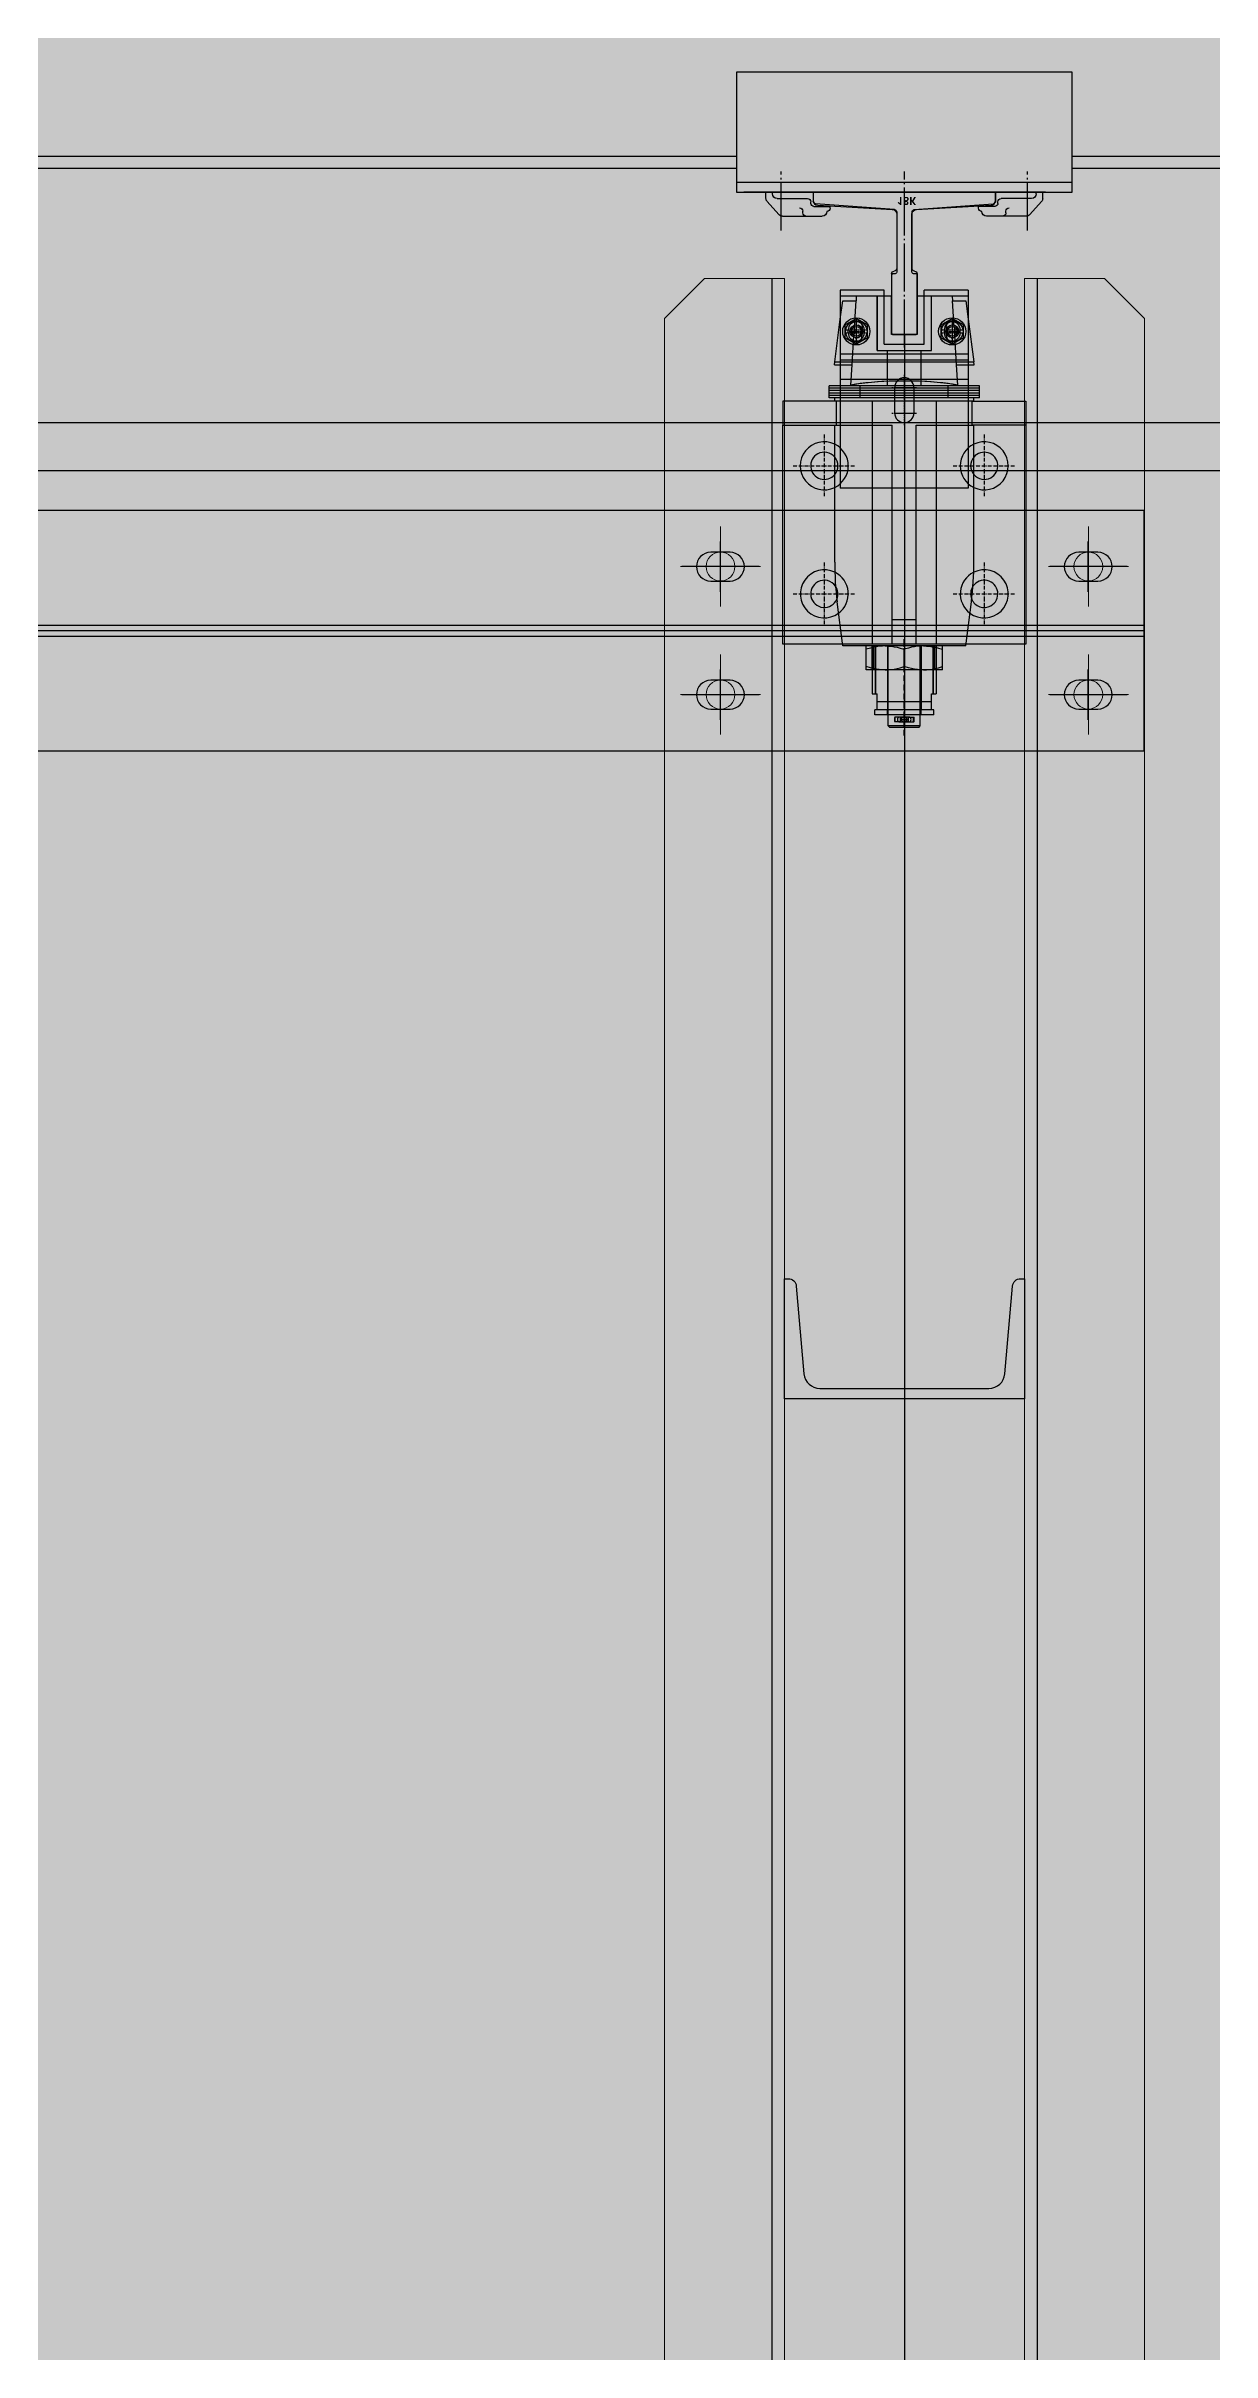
# Model space of a CAD drawing. Header units: millimetres. Extents: x 2370 to 266135, y -585395 to 33485.
# Drawn here: x 105994 to 107452, y 15498 to 18379 of the extents above; entities that cross this region are included whole.
import ezdxf
from ezdxf.lldxf.tags import DXFTag

# ---------------------------------------------------------------- set-up
doc = ezdxf.new("R2010")
doc.units = ezdxf.units.MM
for name, pattern in [('CEN', [35, 30, -2, 1, -2]), ('DASHDOT', [18.5, 12, -3, 0.5, -3]), ('DASHSPACE', [30, 12, -18])]:
    doc.linetypes.add(name, pattern=pattern)
doc.layers.add('0해치', color=253, linetype='Continuous', lineweight=9)
for name, color, linetype in [('1', 1, 'CENTER2'), ('2', 1, 'CENTER'), ('CEN', 1, 'CEN'), ('MAIN', 7, 'Continuous'), ('히든선', 2, 'HIDDEN')]:
    doc.layers.add(name, color=color, linetype=linetype)
doc.styles.get("Standard").update_dxf_attribs({"font": 'NanumGothicBold.ttf'})
tags = doc.linetypes.add('CENTER', pattern=[2, 1.25, -0.25, 0.25, -0.25]).pattern_tags.tags
tags[10:11] = [DXFTag(74, 4), DXFTag(75, 0), DXFTag(340, '0'), DXFTag(46, 1.0), DXFTag(50, 0.0), DXFTag(44, 0.0), DXFTag(45, 0.0)]
tags[8:9] = [DXFTag(74, 4), DXFTag(75, 0), DXFTag(340, '0'), DXFTag(46, 1.0), DXFTag(50, 0.0), DXFTag(44, 0.0), DXFTag(45, 0.0)]
tags[6:7] = [DXFTag(74, 4), DXFTag(75, 0), DXFTag(340, '0'), DXFTag(46, 1.0), DXFTag(50, 0.0), DXFTag(44, 0.0), DXFTag(45, 0.0)]
tags[4:5] = [DXFTag(74, 4), DXFTag(75, 0), DXFTag(340, '0'), DXFTag(46, 1.0), DXFTag(50, 0.0), DXFTag(44, 0.0), DXFTag(45, 0.0)]
tags = doc.linetypes.add('CENTER2', pattern=[1.125, 0.75, -0.125, 0.125, -0.125]).pattern_tags.tags
tags[10:11] = [DXFTag(74, 4), DXFTag(75, 0), DXFTag(340, '0'), DXFTag(46, 1.0), DXFTag(50, 0.0), DXFTag(44, 0.0), DXFTag(45, 0.0)]
tags[8:9] = [DXFTag(74, 4), DXFTag(75, 0), DXFTag(340, '0'), DXFTag(46, 1.0), DXFTag(50, 0.0), DXFTag(44, 0.0), DXFTag(45, 0.0)]
tags[6:7] = [DXFTag(74, 4), DXFTag(75, 0), DXFTag(340, '0'), DXFTag(46, 1.0), DXFTag(50, 0.0), DXFTag(44, 0.0), DXFTag(45, 0.0)]
tags[4:5] = [DXFTag(74, 4), DXFTag(75, 0), DXFTag(340, '0'), DXFTag(46, 1.0), DXFTag(50, 0.0), DXFTag(44, 0.0), DXFTag(45, 0.0)]
tags = doc.linetypes.add('DASHED', pattern=[0.75, 0.5, -0.25]).pattern_tags.tags
tags[6:7] = [DXFTag(74, 4), DXFTag(75, 0), DXFTag(340, '0'), DXFTag(46, 1.0), DXFTag(50, 0.0), DXFTag(44, 0.0), DXFTag(45, 0.0)]
tags[4:5] = [DXFTag(74, 4), DXFTag(75, 0), DXFTag(340, '0'), DXFTag(46, 1.0), DXFTag(50, 0.0), DXFTag(44, 0.0), DXFTag(45, 0.0)]
tags = doc.linetypes.add('HIDDEN', pattern=[0.375, 0.25, -0.125]).pattern_tags.tags
tags[6:7] = [DXFTag(74, 4), DXFTag(75, 0), DXFTag(340, '0'), DXFTag(46, 1.0), DXFTag(50, 0.0), DXFTag(44, 0.0), DXFTag(45, 0.0)]
tags[4:5] = [DXFTag(74, 4), DXFTag(75, 0), DXFTag(340, '0'), DXFTag(46, 1.0), DXFTag(50, 0.0), DXFTag(44, 0.0), DXFTag(45, 0.0)]

# ---------------------------------------------------------------- blocks, each defined once
blk = doc.blocks.new('R1823')
for p, q in [((-8, 51), (-8, 88)), ((7, 89), (-7, 89)), ((8, 51), (8, 88)), ((-4.8, 12.4), (-4.8, 47.7)), ((4.7, 12.4), (4.7, 47.7)), ((-76.2, 15), (-51.4, 15)), ((76.2, 15), (51.4, 15)), ((-86.5, 3.9), (-86.5, 0)), ((-78.4, 14), (-85.8, 5.9)), ((-82.5, 1), (-82.5, 0)), ((-79.5, 4), (-60.5, 4)), ((-63.5, 13), (-63.5, 11.9)), ((-58.5, 7), (-58.5, 6)), ((-58.5, 5.6), (-58.5, 5.7)), ((-57, 0), (-57, 5.7)), ((-56.5, 9), (-46.4, 9)), ((-6.1, 10.9), (-55.6, 7.2)), ((-46.4, 10), (-46.4, 9)), ((6.1, 10.9), (55.6, 7.2)), ((46.4, 10), (46.4, 9)), ((56.5, 9), (46.4, 9)), ((57, 0), (57, 5.7)), ((58.5, 7), (58.5, 6)), ((58.5, 5.6), (58.5, 5.7)), ((79.5, 4), (60.5, 4)), ((63.5, 13), (63.5, 11.9)), ((78.4, 14), (85.8, 5.9)), ((82.5, 1), (82.5, 0)), ((86.5, 3.9), (86.5, 0)), ((-88.2, 0), (-100.3, 0)), ((88.2, 0), (-88.2, 0)), ((88.2, 0), (100.3, 0))]:
    blk.add_line(p, q)
for centre, radius, start, end in [((-7, 88), 1, 90, 180), ((7, 88), 1, 0, 90), ((-6.4, 51), 1.62, 180, 270), ((-6.4, 47.7), 1.62, 0, 90), ((6.4, 47.7), 1.62, 90, 180), ((6.4, 51), 1.62, 270, 0), ((-76.2, 12), 3.01, 90, 138.0128), ((-61.5, 13), 2.01, 90, 180), ((-51.4, 12), 3.01, 0, 90), ((51.4, 12), 3.01, 90, 180), ((61.5, 13), 2.01, 0, 90), ((76.2, 12), 3.01, 41.9872, 90), ((-83.5, 3.9), 3.01, 138.0128, 180), ((-79.5, 1), 3.01, 90, 180), ((-65.5, 11.9), 2.01, 270, 0), ((-60.5, 6), 2.01, 270, 0), ((-56.5, 7), 2.01, 90, 180), ((-55.5, 5.7), 1.5, 95.5055, 180), ((-48.4, 10), 2.01, 0, 90), ((-6.3, 12.4), 1.5, 275.5055, 0), ((6.3, 12.4), 1.5, 180, 264.4945), ((48.4, 10), 2.01, 90, 180), ((55.5, 5.7), 1.5, 0, 84.4945), ((56.5, 7), 2.01, 0, 90), ((60.5, 6), 2.01, 180, 270), ((65.5, 11.9), 2.01, 180, 270), ((79.5, 1), 3.01, 0, 90), ((83.5, 3.9), 3.01, 0, 41.9872)]:
    blk.add_arc(centre, radius, start, end)
at = {"layer": 'CEN'}
for p, q in [((0, 97.1), (0, -13)), ((-77, 24), (-77, -13)), ((77, 24), (77, -13))]:
    blk.add_line(p, q, dxfattribs=at)
at = {"layer": '1', "insert": (-4.5, 8), "char_height": 5, "width": 6.052, "attachment_point": 1}
blk.add_mtext('18K', dxfattribs=at)
blk = doc.blocks.new('43242342')
at = {"color": 1, "linetype": 'CENTER2', "lineweight": 18}
for p, q in [((17347.2, 136036.7), (17347.2, 135986.7)), ((17577.2, 136036.7), (17577.2, 135986.7)), ((17322.2, 136011.7), (17372.2, 136011.7)), ((17602.2, 136011.7), (17552.2, 136011.7)), ((17347.2, 135956.7), (17347.2, 135906.7)), ((17577.2, 135956.7), (17577.2, 135906.7)), ((17322.2, 135931.7), (17372.2, 135931.7)), ((17602.2, 135931.7), (17552.2, 135931.7))]:
    blk.add_line(p, q, dxfattribs=at)
at = {"lineweight": 18}
for points in [[(17387.2, 136191.7), (17387.2, 132951.7), (17337.2, 132951.7), (17312.2, 132976.7), (17312.2, 136166.7), (17337.2, 136191.7)], [(17537.2, 136191.7), (17537.2, 132951.7), (17587.2, 132951.7), (17612.2, 132976.7), (17612.2, 136166.7), (17587.2, 136191.7)]]:
    blk.add_lwpolyline(points, close=True, dxfattribs=at)
blk.add_lwpolyline([(17537.2, 135491.7), (17537.2, 135566.7), (17534.8, 135566.7, 0.388879), (17529.8, 135562.1), (17525, 135507.3, -0.388879), (17515.1, 135498.2), (17409.4, 135498.2, -0.388879), (17399.4, 135507.3), (17394.6, 135562.1, 0.388879), (17389.6, 135566.7), (17387.2, 135566.7), (17387.2, 135491.7), (17537.2, 135491.7)], format="xyb")
for centre in [(17347.2, 136011.7), (17577.2, 136011.7), (17347.2, 135931.7), (17577.2, 135931.7)]:
    blk.add_circle(centre, 9, dxfattribs=at)
at = {"layer": '히든선'}
for p, q in [((17379.2, 136191.7), (17379.2, 132951.7)), ((17545.2, 136191.7), (17545.2, 132951.7))]:
    blk.add_line(p, q, dxfattribs=at)
blk = doc.blocks.new('w3')
blk.add_lwpolyline([(87947.5, -10626.3), (90347.5, -10626.3), (90347.5, -10776.3), (87947.5, -10776.3)], close=True)
for points in [[(90076.5, -10652.3), (90088.5, -10652.3, -1), (90088.5, -10670.3), (90076.5, -10670.3, -1)], [(90306.5, -10652.3), (90318.5, -10652.3, -1), (90318.5, -10670.3), (90306.5, -10670.3, -1)], [(90076.5, -10732.3), (90088.5, -10732.3, -1), (90088.5, -10750.3), (90076.5, -10750.3, -1)], [(90306.5, -10732.3), (90318.5, -10732.3, -1), (90318.5, -10750.3), (90306.5, -10750.3, -1)]]:
    blk.add_lwpolyline(points, format="xyb", close=True)
at = {"layer": '1'}
for p, q in [((90082.5, -10645.6), (90082.5, -10677.1)), ((90312.5, -10645.6), (90312.5, -10677.1)), ((90106.7, -10661.3), (90058.4, -10661.3)), ((90336.7, -10661.3), (90288.4, -10661.3)), ((87947.5, -10701.3), (90347.5, -10701.3)), ((90082.5, -10725.6), (90082.5, -10757.1)), ((90312.5, -10725.6), (90312.5, -10757.1)), ((90106.7, -10741.3), (90058.4, -10741.3)), ((90336.7, -10741.3), (90288.4, -10741.3))]:
    blk.add_line(p, q, dxfattribs=at)
at = {"layer": '2'}
for p, q in [((87947.5, -10697.8), (90347.5, -10697.8)), ((87947.5, -10704.8), (90347.5, -10704.8))]:
    blk.add_line(p, q, dxfattribs=at)
blk = doc.blocks.new('5')
at = {"color": 4}
for p, q in [((20992.4, -152440.8), (21129.4, -152440.8)), ((21129.4, -152592.8), (20992.4, -152592.8))]:
    blk.add_line(p, q, dxfattribs=at)
at = {"color": 4, "ltscale": 0.186874}
blk.add_line((20992.4, -152478.2), (20992.4, -152440.8), dxfattribs=at)
at = {"color": 4, "ltscale": 0.168319}
for p, q in [((21129.4, -152440.8), (21129.4, -152474.5)), ((21144.4, -152474.5), (21144.4, -152440.8)), ((21129.4, -152592.8), (21129.4, -152559.2)), ((21144.4, -152559.2), (21144.4, -152592.8))]:
    blk.add_line(p, q, dxfattribs=at)
at = {"color": 4, "ltscale": 0.075}
for p, q in [((21144.4, -152440.8), (21129.4, -152440.8)), ((21129.4, -152474.5), (21144.4, -152474.5)), ((21129.4, -152474.5), (21144.4, -152474.5)), ((20976.4, -152496.8), (20961.4, -152496.8)), ((20976.4, -152498.8), (20961.4, -152498.8)), ((20976.4, -152534.8), (20961.4, -152534.8)), ((20976.4, -152536.8), (20961.4, -152536.8)), ((21129.4, -152559.2), (21144.4, -152559.2)), ((21129.4, -152559.2), (21144.4, -152559.2)), ((21144.4, -152592.8), (21129.4, -152592.8))]:
    blk.add_line(p, q, dxfattribs=at)
at = {"color": 1, "linetype": 'DASHDOT', "ltscale": 0.195}
for p, q in [((21023.9, -152447.3), (21023.9, -152486.3)), ((21103.9, -152447.3), (21103.9, -152486.3)), ((21043.4, -152466.8), (21004.4, -152466.8)), ((21123.4, -152466.8), (21084.4, -152466.8)), ((21023.9, -152547.3), (21023.9, -152586.3)), ((21103.9, -152547.3), (21103.9, -152586.3)), ((21043.4, -152566.8), (21004.4, -152566.8)), ((21123.4, -152566.8), (21084.4, -152566.8))]:
    blk.add_line(p, q, dxfattribs=at)
at = {"color": 4, "ltscale": 0.139299}
for p, q in [((20991.4, -152478.3), (21019, -152474.9)), ((20991.4, -152555.3), (21019, -152558.8))]:
    blk.add_line(p, q, dxfattribs=at)
at = {"color": 4, "ltscale": 0.427742}
for p, q in [((21043.8, -152473.3), (21129.4, -152473.3)), ((21043.8, -152560.3), (21129.4, -152560.3))]:
    blk.add_line(p, q, dxfattribs=at)
at = {"color": 4, "linetype": 'DASHED', "ltscale": 0.113225}
for p, q in [((21129.4, -152473.3), (21129.4, -152496)), ((21144.4, -152496), (21144.4, -152473.3))]:
    blk.add_line(p, q, dxfattribs=at)
at = {"color": 4, "ltscale": 6.10352e-06}
for p, q in [((21129.4, -152474.5), (21129.4, -152474.5)), ((21144.4, -152474.5), (21144.4, -152474.5)), ((21129.4, -152559.2), (21129.4, -152559.2)), ((21144.4, -152559.2), (21144.4, -152559.2))]:
    blk.add_line(p, q, dxfattribs=at)
at = {"color": 4, "ltscale": 0.01}
for p, q in [((21144.4, -152473.3), (21146.4, -152473.3)), ((21144.4, -152560.3), (21146.4, -152560.3))]:
    blk.add_line(p, q, dxfattribs=at)
at = {"color": 4, "ltscale": 0.0075}
for p, q in [((21146.4, -152469.8), (21147.9, -152469.8)), ((21147.9, -152469.8), (21149.4, -152469.8)), ((21149.4, -152469.8), (21150.9, -152469.8)), ((21150.9, -152469.8), (21152.4, -152469.8)), ((21152.4, -152469.8), (21153.9, -152469.8)), ((21146.4, -152563.8), (21147.9, -152563.8)), ((21147.9, -152563.8), (21149.4, -152563.8)), ((21149.4, -152563.8), (21150.9, -152563.8)), ((21150.9, -152563.8), (21152.4, -152563.8)), ((21152.4, -152563.8), (21153.9, -152563.8))]:
    blk.add_line(p, q, dxfattribs=at)
at = {"color": 4, "ltscale": 0.035}
for p, q in [((21146.4, -152476.8), (21146.4, -152469.8)), ((21147.9, -152476.8), (21147.9, -152469.8)), ((21147.9, -152476.8), (21147.9, -152469.8)), ((21149.4, -152476.8), (21149.4, -152469.8)), ((21149.4, -152476.8), (21149.4, -152469.8)), ((21150.9, -152476.8), (21150.9, -152469.8)), ((21150.9, -152476.8), (21150.9, -152469.8)), ((21152.4, -152476.8), (21152.4, -152469.8)), ((21152.4, -152476.8), (21152.4, -152469.8)), ((21153.9, -152476.8), (21153.9, -152469.8)), ((20941.4, -152506.8), (20948.4, -152506.8)), ((20941.4, -152526.8), (20948.4, -152526.8)), ((21146.4, -152563.8), (21146.4, -152556.8)), ((21147.9, -152563.8), (21147.9, -152556.8)), ((21147.9, -152563.8), (21147.9, -152556.8)), ((21149.4, -152563.8), (21149.4, -152556.8)), ((21149.4, -152563.8), (21149.4, -152556.8)), ((21150.9, -152563.8), (21150.9, -152556.8)), ((21150.9, -152563.8), (21150.9, -152556.8)), ((21152.4, -152563.8), (21152.4, -152556.8)), ((21152.4, -152563.8), (21152.4, -152556.8)), ((21153.9, -152563.8), (21153.9, -152556.8))]:
    blk.add_line(p, q, dxfattribs=at)
at = {"color": 4, "ltscale": 0.0175}
for p, q in [((21146.4, -152476.8), (21146.4, -152473.3)), ((21168.9, -152473.3), (21168.9, -152476.8)), ((21146.4, -152560.3), (21146.4, -152556.8)), ((21168.9, -152556.8), (21168.9, -152560.3))]:
    blk.add_line(p, q, dxfattribs=at)
at = {"color": 4, "ltscale": 0.018843}
blk.add_line((21166.9, -152473.1), (21166.9, -152476.8), dxfattribs=at)
at = {"color": 4, "ltscale": 0.010301}
for p, q in [((21166.9, -152473.1), (21168.9, -152473.3)), ((21166.9, -152560.6), (21168.9, -152560.3))]:
    blk.add_line(p, q, dxfattribs=at)
at = {"color": 4, "ltscale": 0.018844}
for p, q in [((21166.9, -152473.1), (21166.9, -152476.8)), ((21166.9, -152556.8), (21166.9, -152560.6))]:
    blk.add_line(p, q, dxfattribs=at)
at = {"color": 4, "linetype": 'DASHED', "ltscale": 0.435}
blk.add_line((21168.9, -152473.3), (21168.9, -152560.3), dxfattribs=at)
at = {"color": 4, "ltscale": 0.134146}
blk.add_line((21168.9, -152473.3), (21195.5, -152476.8), dxfattribs=at)
at = {"color": 4, "ltscale": 0.284789}
blk.add_line((20991.4, -152535.3), (20991.4, -152478.3), dxfattribs=at)
at = {"color": 4, "linetype": 'DASHED', "ltscale": 0.155626}
blk.add_line((20992.4, -152509.3), (20992.4, -152478.2), dxfattribs=at)
at = {"color": 4, "ltscale": 0.4}
for p, q in [((21089.9, -152556.8), (21089.9, -152476.8)), ((21173.7, -152556.8), (21173.7, -152476.8))]:
    blk.add_line(p, q, dxfattribs=at)
at = {"color": 4, "ltscale": 0.419}
for p, q in [((21173.7, -152476.8), (21089.9, -152476.8)), ((21173.7, -152556.8), (21089.9, -152556.8))]:
    blk.add_line(p, q, dxfattribs=at)
at = {"color": 4, "linetype": 'DASHED', "ltscale": 0.17}
for p, q in [((21146.4, -152510.8), (21146.4, -152476.8)), ((21146.4, -152510.8), (21146.4, -152476.8)), ((21147.9, -152510.8), (21147.9, -152476.8)), ((21147.9, -152510.8), (21147.9, -152476.8)), ((21149.4, -152510.8), (21149.4, -152476.8)), ((21149.4, -152510.8), (21149.4, -152476.8)), ((21150.9, -152510.8), (21150.9, -152476.8)), ((21150.9, -152510.8), (21150.9, -152476.8)), ((21152.4, -152510.8), (21152.4, -152476.8)), ((21152.4, -152510.8), (21152.4, -152476.8)), ((21175.9, -152499.8), (21209.9, -152499.8)), ((21175.9, -152499.8), (21175.9, -152533.8)), ((21209.9, -152499.8), (21175.9, -152499.8)), ((21175.9, -152499.8), (21175.9, -152533.8)), ((21146.4, -152556.8), (21146.4, -152522.8)), ((21147.9, -152556.8), (21147.9, -152522.8)), ((21147.9, -152556.8), (21147.9, -152522.8)), ((21149.4, -152556.8), (21149.4, -152522.8)), ((21149.4, -152556.8), (21149.4, -152522.8)), ((21150.9, -152556.8), (21150.9, -152522.8)), ((21150.9, -152556.8), (21150.9, -152522.8)), ((21152.4, -152556.8), (21152.4, -152522.8)), ((21152.4, -152556.8), (21152.4, -152522.8)), ((21175.9, -152533.8), (21209.9, -152533.8)), ((21175.9, -152533.8), (21209.9, -152533.8))]:
    blk.add_line(p, q, dxfattribs=at)
at = {"color": 4, "linetype": 'DASHED', "ltscale": 0.0075}
for p, q in [((21146.4, -152489.3), (21147.9, -152489.3)), ((21147.9, -152489.3), (21149.4, -152489.3)), ((21149.4, -152489.3), (21150.9, -152489.3)), ((21150.9, -152489.3), (21152.4, -152489.3)), ((21152.4, -152489.3), (21153.9, -152489.3)), ((21146.4, -152544.3), (21147.9, -152544.3)), ((21147.9, -152544.3), (21149.4, -152544.3)), ((21149.4, -152544.3), (21150.9, -152544.3)), ((21150.9, -152544.3), (21152.4, -152544.3)), ((21152.4, -152544.3), (21153.9, -152544.3))]:
    blk.add_line(p, q, dxfattribs=at)
at = {"color": 4, "linetype": 'DASHED', "ltscale": 0.170419}
for p, q in [((21153.9, -152510.9), (21153.9, -152476.8)), ((21153.9, -152556.8), (21153.9, -152522.8))]:
    blk.add_line(p, q, dxfattribs=at)
at = {"color": 4, "linetype": 'DASHED', "ltscale": 0.001619}
for p, q in [((21153.9, -152483.3), (21154.2, -152483.4)), ((21153.9, -152550.3), (21154.2, -152550.3))]:
    blk.add_line(p, q, dxfattribs=at)
at = {"color": 4, "linetype": 'DASHED', "ltscale": 0.13792}
for p, q in [((21153.9, -152510.9), (21153.9, -152483.3)), ((21153.9, -152550.3), (21153.9, -152522.8))]:
    blk.add_line(p, q, dxfattribs=at)
at = {"color": 4, "linetype": 'DASHED', "ltscale": 0.063295}
for p, q in [((21154.2, -152483.4), (21166.9, -152484.2)), ((21154.2, -152550.3), (21166.9, -152549.5))]:
    blk.add_line(p, q, dxfattribs=at)
at = {"color": 4, "linetype": 'DASHED', "ltscale": 0.4}
for p, q in [((21157.9, -152556.8), (21157.9, -152476.8)), ((21168.9, -152476.8), (21168.9, -152556.8)), ((21169.9, -152556.8), (21169.9, -152476.8))]:
    blk.add_line(p, q, dxfattribs=at)
at = {"color": 4, "linetype": 'DASHED', "ltscale": 0.03655}
blk.add_line((21166.9, -152476.8), (21166.9, -152484.2), dxfattribs=at)
at = {"color": 4, "linetype": 'DASHED', "ltscale": 0.036549}
for p, q in [((21166.9, -152476.8), (21166.9, -152484.2)), ((21166.9, -152549.5), (21166.9, -152556.8)), ((21166.9, -152549.5), (21166.9, -152556.8))]:
    blk.add_line(p, q, dxfattribs=at)
at = {"color": 4, "linetype": 'DASHED', "ltscale": 0.092508}
for p, q in [((21166.9, -152484.2), (21185.3, -152485.3)), ((21166.9, -152549.5), (21185.3, -152548.4))]:
    blk.add_line(p, q, dxfattribs=at)
at = {"color": 4, "ltscale": 0.2}
for p, q in [((21213.7, -152476.8), (21173.7, -152476.8)), ((21213.7, -152556.8), (21173.7, -152556.8))]:
    blk.add_line(p, q, dxfattribs=at)
at = {"color": 4, "ltscale": 0.04}
for p, q in [((21183.9, -152479.9), (21179.9, -152486.8)), ((21183.9, -152493.8), (21179.9, -152486.8)), ((21183.9, -152479.9), (21191.9, -152479.9)), ((21191.9, -152479.9), (21195.9, -152486.8)), ((21191.9, -152493.8), (21195.9, -152486.8)), ((21183.9, -152493.8), (21191.9, -152493.8)), ((21183.9, -152539.9), (21179.9, -152546.8)), ((21183.9, -152553.8), (21179.9, -152546.8)), ((21183.9, -152539.9), (21191.9, -152539.9)), ((21191.9, -152539.9), (21195.9, -152546.8)), ((21191.9, -152553.8), (21195.9, -152546.8)), ((21183.9, -152553.8), (21191.9, -152553.8))]:
    blk.add_line(p, q, dxfattribs=at)
at = {"color": 4, "linetype": 'DASHDOT', "ltscale": 0.065}
for p, q in [((21193.4, -152486.8), (21180.4, -152486.8)), ((21195.4, -152486.8), (21182.4, -152486.8)), ((21186.9, -152480.3), (21186.9, -152493.3)), ((21188.9, -152480.3), (21188.9, -152493.3)), ((21193.4, -152546.8), (21180.4, -152546.8)), ((21195.4, -152546.8), (21182.4, -152546.8)), ((21186.9, -152540.3), (21186.9, -152553.3)), ((21188.9, -152540.3), (21188.9, -152553.3))]:
    blk.add_line(p, q, dxfattribs=at)
at = {"color": 4, "linetype": 'DASHED', "ltscale": 0.01}
for p, q in [((21181.4, -152485.1), (21181.3, -152487.1)), ((21184.1, -152490.2), (21186.1, -152490.4)), ((21186.9, -152481.8), (21188.9, -152481.8)), ((21194.4, -152485.9), (21194.3, -152487.9)), ((21188.9, -152491.8), (21186.9, -152491.8)), ((21189.1, -152490.6), (21191.1, -152490.7)), ((21181.4, -152548.6), (21181.3, -152546.6)), ((21184.1, -152543.4), (21186.1, -152543.3)), ((21188.9, -152541.8), (21186.9, -152541.8)), ((21189.1, -152543.1), (21191.1, -152543)), ((21194.4, -152547.8), (21194.3, -152545.8)), ((21186.9, -152551.8), (21188.9, -152551.8))]:
    blk.add_line(p, q, dxfattribs=at)
at = {"color": 4, "linetype": 'DASHDOT', "ltscale": 0.039}
for p, q in [((21191.8, -152486.8), (21184, -152486.8)), ((21187.9, -152482.9), (21187.9, -152490.7)), ((21191.8, -152546.8), (21184, -152546.8)), ((21187.9, -152542.9), (21187.9, -152550.7))]:
    blk.add_line(p, q, dxfattribs=at)
at = {"color": 4, "linetype": 'DASHED', "ltscale": 0.009567}
for p, q in [((21184.5, -152485.3), (21186.4, -152485.4)), ((21186.4, -152548.3), (21184.5, -152548.4))]:
    blk.add_line(p, q, dxfattribs=at)
at = {"color": 4, "linetype": 'DASHED', "ltscale": 0.015}
for p, q in [((21189.4, -152485.6), (21186.4, -152485.4)), ((21189.1, -152490.6), (21186.1, -152490.4)), ((20943.9, -152511.1), (20946.9, -152511.1)), ((20946.9, -152514.3), (20943.9, -152514.3)), ((20943.9, -152516.8), (20946.9, -152516.8)), ((20943.9, -152516.8), (20946.9, -152516.8)), ((20948.4, -152506.3), (20951.4, -152506.3)), ((20946.9, -152519.3), (20943.9, -152519.3)), ((20943.9, -152522.6), (20946.9, -152522.6)), ((20948.4, -152527.3), (20951.4, -152527.3)), ((21189.1, -152543.1), (21186.1, -152543.3)), ((21189.4, -152548.1), (21186.4, -152548.3))]:
    blk.add_line(p, q, dxfattribs=at)
at = {"color": 4, "linetype": 'DASHED', "ltscale": 0.006053}
for p, q in [((21189.4, -152485.6), (21190.6, -152485.6)), ((21190.6, -152548), (21189.4, -152548.1))]:
    blk.add_line(p, q, dxfattribs=at)
at = {"color": 4, "linetype": 'DASHED', "ltscale": 0.081418}
for p, q in [((21190.6, -152485.6), (21206.9, -152486.7)), ((21190.6, -152548), (21206.9, -152547))]:
    blk.add_line(p, q, dxfattribs=at)
at = {"color": 4, "linetype": 'DASHED', "ltscale": 0.057491}
for p, q in [((21195.5, -152476.8), (21206.9, -152478.3)), ((21206.9, -152555.3), (21195.5, -152556.8))]:
    blk.add_line(p, q, dxfattribs=at)
at = {"color": 4, "linetype": 'DASHED', "ltscale": 0.041562}
for p, q in [((21206.9, -152478.3), (21206.9, -152486.7)), ((21206.9, -152547), (21206.9, -152555.3))]:
    blk.add_line(p, q, dxfattribs=at)
at = {"color": 4, "linetype": 'DASHED', "ltscale": 0.015029}
for p, q in [((21209.9, -152486.8), (21206.9, -152486.7)), ((21209.9, -152546.8), (21206.9, -152547))]:
    blk.add_line(p, q, dxfattribs=at)
at = {"color": 4, "linetype": 'DASHED', "ltscale": 0.1375}
for p, q in [((21209.9, -152504.3), (21209.9, -152476.8)), ((21209.9, -152556.8), (21209.9, -152529.3))]:
    blk.add_line(p, q, dxfattribs=at)
at = {"color": 4, "linetype": 'DASHED', "ltscale": 0.065}
for p, q in [((21209.9, -152499.8), (21209.9, -152486.8)), ((21209.9, -152546.8), (21209.9, -152533.8))]:
    blk.add_line(p, q, dxfattribs=at)
at = {"color": 4, "ltscale": 0.1375}
for p, q in [((21213.7, -152504.3), (21213.7, -152476.8)), ((21213.7, -152556.8), (21213.7, -152529.3))]:
    blk.add_line(p, q, dxfattribs=at)
at = {"color": 4, "ltscale": 0.015}
for p, q in [((20948.4, -152498.3), (20951.4, -152498.3)), ((20961.4, -152496.8), (20961.4, -152499.8)), ((20948.4, -152535.3), (20951.4, -152535.3)), ((20961.4, -152533.8), (20961.4, -152536.8))]:
    blk.add_line(p, q, dxfattribs=at)
at = {"color": 4, "ltscale": 0.185}
for p, q in [((20948.4, -152535.3), (20948.4, -152498.3)), ((20951.4, -152535.3), (20951.4, -152498.3))]:
    blk.add_line(p, q, dxfattribs=at)
at = {"color": 4, "ltscale": 0.17}
for p, q in [((20951.4, -152533.8), (20951.4, -152499.8)), ((20956.4, -152533.8), (20956.4, -152499.8))]:
    blk.add_line(p, q, dxfattribs=at)
at = {"color": 4, "ltscale": 0.05}
for p, q in [((20951.4, -152499.8), (20961.4, -152499.8)), ((20951.4, -152533.8), (20961.4, -152533.8))]:
    blk.add_line(p, q, dxfattribs=at)
at = {"color": 4, "linetype": 'DASHED', "ltscale": 0.006017}
for p, q in [((20956.4, -152501), (20956.4, -152499.8)), ((20956.4, -152533.8), (20956.4, -152532.6))]:
    blk.add_line(p, q, dxfattribs=at)
at = {"color": 4, "linetype": 'DASHED', "ltscale": 0.163982}
for p, q in [((20956.4, -152532.6), (20956.4, -152499.8)), ((20956.4, -152533.8), (20956.4, -152501))]:
    blk.add_line(p, q, dxfattribs=at)
at = {"color": 4, "linetype": 'DASHED', "ltscale": 0.15}
for p, q in [((20961.4, -152498.8), (20991.4, -152498.8)), ((20961.4, -152534.8), (20991.4, -152534.8))]:
    blk.add_line(p, q, dxfattribs=at)
at = {"color": 4, "ltscale": 0.010636}
for p, q in [((20976.4, -152493), (20978.5, -152493)), ((20989.3, -152493), (20991.4, -152493)), ((20976.4, -152540.7), (20978.5, -152540.7)), ((20989.3, -152540.7), (20991.4, -152540.7))]:
    blk.add_line(p, q, dxfattribs=at)
at = {"color": 4, "ltscale": 0.059539}
for p, q in [((20976.4, -152504.9), (20976.4, -152493)), ((20991.4, -152504.9), (20991.4, -152493)), ((20976.4, -152540.7), (20976.4, -152528.8)), ((20991.4, -152540.7), (20991.4, -152528.8))]:
    blk.add_line(p, q, dxfattribs=at)
at = {"color": 4, "linetype": 'DASHED', "ltscale": 0.075}
for p, q in [((20976.4, -152496.8), (20991.4, -152496.8)), ((20991.4, -152496.8), (20976.4, -152496.8)), ((20976.4, -152497.8), (20991.4, -152497.8)), ((20991.4, -152498.8), (20976.4, -152498.8)), ((20992.4, -152524.3), (20992.4, -152509.3)), ((20991.4, -152534.8), (20976.4, -152534.8)), ((20976.4, -152535.8), (20991.4, -152535.8)), ((20976.4, -152536.8), (20991.4, -152536.8)), ((20991.4, -152536.8), (20976.4, -152536.8))]:
    blk.add_line(p, q, dxfattribs=at)
at = {"color": 4, "ltscale": 0.053729}
for p, q in [((20978.5, -152493), (20989.3, -152493)), ((20978.5, -152516.8), (20989.3, -152516.8)), ((20978.5, -152540.7), (20989.3, -152540.7))]:
    blk.add_line(p, q, dxfattribs=at)
at = {"color": 4, "linetype": 'DASHED', "ltscale": 0.2}
for p, q in [((20991.4, -152536.8), (20991.4, -152496.8)), ((20991.4, -152506.3), (20951.4, -152506.3)), ((20991.4, -152527.3), (20951.4, -152527.3))]:
    blk.add_line(p, q, dxfattribs=at)
at = {"color": 4, "linetype": 'DASHED'}
for p, q in [((21144.4, -152496.8), (20992.4, -152496.8)), ((21144.4, -152536.8), (20992.4, -152536.8))]:
    blk.add_line(p, q, dxfattribs=at)
at = {"color": 4, "linetype": 'DASHED', "ltscale": 0.066775}
blk.add_line((21129.4, -152496), (21129.4, -152509.3), dxfattribs=at)
at = {"color": 4, "linetype": 'DASHED', "ltscale": 0.321775}
blk.add_line((21144.4, -152560.3), (21144.4, -152496), dxfattribs=at)
at = {"color": 4, "ltscale": 0.169}
for p, q in [((21179.9, -152504.3), (21213.7, -152504.3)), ((21179.9, -152529.3), (21213.7, -152529.3))]:
    blk.add_line(p, q, dxfattribs=at)
at = {"color": 4, "ltscale": 0.125}
blk.add_line((21179.9, -152504.3), (21179.9, -152529.3), dxfattribs=at)
at = {"color": 4, "linetype": 'DASHED', "ltscale": 0.0225}
for p, q in [((21209.9, -152504.3), (21209.9, -152499.8)), ((21209.9, -152533.8), (21209.9, -152529.3))]:
    blk.add_line(p, q, dxfattribs=at)
at = {"color": 4, "ltscale": 0.0225}
for p, q in [((21209.9, -152508.8), (21209.9, -152504.3)), ((21209.9, -152529.3), (21209.9, -152524.8))]:
    blk.add_line(p, q, dxfattribs=at)
at = {"color": 4, "linetype": 'DASHDOT', "ltscale": 0.306}
blk.add_line((20935.3, -152516.8), (20996.5, -152516.8), dxfattribs=at)
at = {"color": 4, "ltscale": 0.007071}
for p, q in [((20940.4, -152507.8), (20941.4, -152506.8)), ((20940.4, -152525.8), (20941.4, -152526.8))]:
    blk.add_line(p, q, dxfattribs=at)
at = {"color": 4, "ltscale": 0.066574}
blk.add_line((20940.4, -152521.2), (20940.4, -152507.8), dxfattribs=at)
at = {"color": 4, "linetype": 'DASHED', "ltscale": 0.026029}
for p, q in [((20941.4, -152512.1), (20941.4, -152506.8)), ((20991.4, -152526.8), (20991.4, -152521.6))]:
    blk.add_line(p, q, dxfattribs=at)
at = {"color": 4, "ltscale": 0.073971}
blk.add_line((20941.4, -152521.6), (20941.4, -152506.8), dxfattribs=at)
at = {"color": 4, "linetype": 'DASHED', "ltscale": 0.073971}
for p, q in [((20941.4, -152526.8), (20941.4, -152512.1)), ((20991.4, -152521.6), (20991.4, -152506.8))]:
    blk.add_line(p, q, dxfattribs=at)
at = {"color": 4, "linetype": 'DASHDOT', "ltscale": 0.02275}
for p, q in [((20947.7, -152516.8), (20943.1, -152516.8)), ((20945.4, -152514.6), (20945.4, -152519.1))]:
    blk.add_line(p, q, dxfattribs=at)
at = {"color": 4, "linetype": 'DASHDOT', "ltscale": 0.0195}
for p, q in [((20947.3, -152516.5), (20943.4, -152516.5)), ((20947.3, -152517.1), (20943.4, -152517.1)), ((20945.4, -152514.6), (20945.4, -152518.5)), ((20945.4, -152515.2), (20945.4, -152519.1))]:
    blk.add_line(p, q, dxfattribs=at)
at = {"color": 4, "linetype": 'DASHED', "ltscale": 0.015366}
for p, q in [((20943.9, -152514), (20943.9, -152511)), ((20946.9, -152514), (20946.9, -152511)), ((20943.9, -152519.6), (20943.9, -152522.7)), ((20946.9, -152519.6), (20946.9, -152522.7))]:
    blk.add_line(p, q, dxfattribs=at)
at = {"color": 4, "ltscale": 0.014}
for p, q in [((20943.9, -152514), (20943.9, -152516.8)), ((20943.9, -152516.8), (20943.9, -152519.6)), ((20946.9, -152516.8), (20946.9, -152514)), ((20946.9, -152519.6), (20946.9, -152516.8))]:
    blk.add_line(p, q, dxfattribs=at)
at = {"color": 4, "ltscale": 0.008635}
for p, q in [((20943.9, -152514.6), (20943.9, -152516.3)), ((20943.9, -152519.1), (20943.9, -152517.4))]:
    blk.add_line(p, q, dxfattribs=at)
at = {"color": 4, "ltscale": 0.001137}
blk.add_line((20943.9, -152519.1), (20943.9, -152519.3), dxfattribs=at)
at = {"color": 4, "linetype": 'DASHED', "ltscale": 0.001137}
blk.add_line((20946.9, -152514.6), (20946.9, -152514.3), dxfattribs=at)
at = {"color": 4, "linetype": 'DASHED', "ltscale": 0.008635}
for p, q in [((20946.9, -152514.6), (20946.9, -152516.3)), ((20946.9, -152519.1), (20946.9, -152517.4))]:
    blk.add_line(p, q, dxfattribs=at)
at = {"color": 4, "linetype": 'DASHED', "ltscale": 0.215}
for p, q in [((20948.4, -152506.8), (20991.4, -152506.8)), ((20948.4, -152526.8), (20991.4, -152526.8))]:
    blk.add_line(p, q, dxfattribs=at)
at = {"color": 4, "ltscale": 0.119079}
for p, q in [((20976.4, -152528.8), (20976.4, -152504.9)), ((20991.4, -152528.8), (20991.4, -152504.9))]:
    blk.add_line(p, q, dxfattribs=at)
at = {"color": 4, "linetype": 'DASHED', "ltscale": 0.053729}
blk.add_line((20978.5, -152516.8), (20989.3, -152516.8), dxfattribs=at)
at = {"color": 4, "linetype": 'DASHED', "ltscale": 0.0777}
for p, q in [((20992.4, -152509.3), (21007.9, -152509.3)), ((20992.4, -152524.3), (21007.9, -152524.3))]:
    blk.add_line(p, q, dxfattribs=at)
at = {"color": 4, "linetype": 'DASHED', "ltscale": 0.055523}
for p, q in [((21007.9, -152509.3), (21019, -152509.3)), ((21007.9, -152524.3), (21019, -152524.3))]:
    blk.add_line(p, q, dxfattribs=at)
at = {"color": 4, "linetype": 'DASHED', "ltscale": 0.124035}
for p, q in [((21019, -152509.3), (21043.8, -152509.3)), ((21019, -152524.3), (21043.8, -152524.3))]:
    blk.add_line(p, q, dxfattribs=at)
at = {"color": 4, "linetype": 'DASHED', "ltscale": 0.427742}
for p, q in [((21043.8, -152509.3), (21129.4, -152509.3)), ((21043.8, -152524.3), (21129.4, -152524.3))]:
    blk.add_line(p, q, dxfattribs=at)
at = {"color": 4, "linetype": 'DASHDOT', "ltscale": 0.078}
for p, q in [((21144.7, -152516.8), (21129.1, -152516.8)), ((21136.9, -152509), (21136.9, -152524.6)), ((21160.7, -152516.8), (21145.1, -152516.8)), ((21152.9, -152509), (21152.9, -152524.6))]:
    blk.add_line(p, q, dxfattribs=at)
at = {"color": 4, "ltscale": 0.08}
for p, q in [((21136.9, -152510.8), (21152.9, -152510.8)), ((21185.9, -152524.8), (21185.9, -152508.8)), ((21152.9, -152522.8), (21136.9, -152522.8))]:
    blk.add_line(p, q, dxfattribs=at)
at = {"color": 4, "ltscale": 0.06}
for p, q in [((21146.4, -152522.8), (21146.4, -152510.8)), ((21146.4, -152522.8), (21146.4, -152510.8)), ((21147.9, -152522.8), (21147.9, -152510.8)), ((21147.9, -152522.8), (21147.9, -152510.8)), ((21149.4, -152522.8), (21149.4, -152510.8)), ((21149.4, -152522.8), (21149.4, -152510.8)), ((21150.9, -152522.8), (21150.9, -152510.8)), ((21150.9, -152522.8), (21150.9, -152510.8)), ((21152.4, -152522.8), (21152.4, -152510.8)), ((21152.4, -152522.8), (21152.4, -152510.8))]:
    blk.add_line(p, q, dxfattribs=at)
at = {"color": 4, "linetype": 'DASHED', "ltscale": 0.11}
for p, q in [((21153.9, -152506.3), (21175.9, -152506.3)), ((21153.9, -152527.3), (21175.9, -152527.3))]:
    blk.add_line(p, q, dxfattribs=at)
at = {"color": 4, "ltscale": 0.059161}
blk.add_line((21153.9, -152522.8), (21153.9, -152510.9), dxfattribs=at)
blk.add_line((21153.9, -152522.8), (21153.9, -152510.9), dxfattribs=at)
at = {"color": 4, "ltscale": 0.12}
for p, q in [((21185.9, -152508.8), (21209.9, -152508.8)), ((21209.9, -152524.8), (21185.9, -152524.8))]:
    blk.add_line(p, q, dxfattribs=at)
at = {"color": 4, "ltscale": 0.023426}
blk.add_line((20940.4, -152525.8), (20940.4, -152521.2), dxfattribs=at)
at = {"color": 4, "ltscale": 0.026029}
blk.add_line((20941.4, -152526.8), (20941.4, -152521.6), dxfattribs=at)
at = {"color": 4, "linetype": 'DASHED', "ltscale": 0.155624}
blk.add_line((20992.4, -152555.5), (20992.4, -152524.3), dxfattribs=at)
at = {"color": 4, "linetype": 'DASHED', "ltscale": 0.18}
blk.add_line((21129.4, -152524.3), (21129.4, -152560.3), dxfattribs=at)
at = {"color": 4, "linetype": 'DASHED', "ltscale": 0.074275}
blk.add_line((21146.4, -152537.7), (21146.4, -152522.8), dxfattribs=at)
at = {"color": 4, "ltscale": 0.100211}
blk.add_line((20991.4, -152555.3), (20991.4, -152535.3), dxfattribs=at)
at = {"color": 4, "linetype": 'DASHED', "ltscale": 0.095724}
blk.add_line((21146.4, -152556.8), (21146.4, -152537.7), dxfattribs=at)
at = {"color": 4, "ltscale": 0.186876}
blk.add_line((20992.4, -152592.8), (20992.4, -152555.5), dxfattribs=at)
at = {"color": 4, "ltscale": 0.018845}
blk.add_line((21166.9, -152556.8), (21166.9, -152560.6), dxfattribs=at)
at = {"color": 4, "ltscale": 0.134147}
blk.add_line((21195.5, -152556.8), (21168.9, -152560.3), dxfattribs=at)
at = {"color": 4}
for points in [[(20976.4, -152504.9), (20976.4, -152503.1), (20976.6, -152501.2), (20976.9, -152499.4), (20977.3, -152497.5), (20977.7, -152495.6), (20978.5, -152493)], [(20991.4, -152504.9), (20991.3, -152503.1), (20991.2, -152501.2), (20990.9, -152499.4), (20990.5, -152497.5), (20990, -152495.6), (20989.3, -152493)], [(20976.4, -152504.9), (20976.4, -152506.8), (20976.6, -152508.6), (20976.9, -152510.5), (20977.3, -152512.4), (20977.7, -152514.3), (20978.5, -152516.8)], [(20976.4, -152528.8), (20976.4, -152526.9), (20976.6, -152525.1), (20976.9, -152523.2), (20977.3, -152521.3), (20977.7, -152519.4), (20978.5, -152516.8)], [(20991.4, -152504.9), (20991.3, -152506.8), (20991.2, -152508.6), (20990.9, -152510.5), (20990.5, -152512.4), (20990, -152514.3), (20989.3, -152516.8)], [(20991.4, -152528.8), (20991.3, -152526.9), (20991.2, -152525.1), (20990.9, -152523.2), (20990.5, -152521.3), (20990, -152519.4), (20989.3, -152516.8)], [(20976.4, -152528.8), (20976.4, -152530.6), (20976.6, -152532.5), (20976.9, -152534.3), (20977.3, -152536.2), (20977.7, -152538.1), (20978.5, -152540.7)], [(20991.4, -152528.8), (20991.3, -152530.6), (20991.2, -152532.5), (20990.9, -152534.3), (20990.5, -152536.2), (20990, -152538.1), (20989.3, -152540.7)]]:
    blk.add_lwpolyline(points, dxfattribs=at)
at = {"color": 4, "linetype": 'DASHED'}
for points in [[(20976.4, -152504.9), (20976.4, -152503.1), (20976.6, -152501.2), (20976.9, -152499.4), (20977.3, -152497.5), (20977.7, -152495.6), (20978.5, -152493)], [(20991.4, -152504.9), (20991.3, -152503.1), (20991.2, -152501.2), (20990.9, -152499.4), (20990.5, -152497.5), (20990, -152495.6), (20989.3, -152493)], [(20976.4, -152504.9), (20976.4, -152506.8), (20976.6, -152508.6), (20976.9, -152510.5), (20977.3, -152512.4), (20977.7, -152514.3), (20978.5, -152516.8)], [(20976.4, -152528.8), (20976.4, -152526.9), (20976.6, -152525.1), (20976.9, -152523.2), (20977.3, -152521.3), (20977.7, -152519.4), (20978.5, -152516.8)], [(20991.4, -152504.9), (20991.3, -152506.8), (20991.2, -152508.6), (20990.9, -152510.5), (20990.5, -152512.4), (20990, -152514.3), (20989.3, -152516.8)], [(20991.4, -152528.8), (20991.3, -152526.9), (20991.2, -152525.1), (20990.9, -152523.2), (20990.5, -152521.3), (20990, -152519.4), (20989.3, -152516.8)], [(20976.4, -152528.8), (20976.4, -152530.6), (20976.6, -152532.5), (20976.9, -152534.3), (20977.3, -152536.2), (20977.7, -152538.1), (20978.5, -152540.7)], [(20991.4, -152528.8), (20991.3, -152530.6), (20991.2, -152532.5), (20990.9, -152534.3), (20990.5, -152536.2), (20990, -152538.1), (20989.3, -152540.7)]]:
    blk.add_lwpolyline(points, dxfattribs=at)
at = {"color": 4}
for centre in [(21187.9, -152486.8), (21187.9, -152546.8)]:
    blk.add_circle(centre, 8.5, dxfattribs=at)
at = {"color": 4, "linetype": 'DASHED'}
for centre, radius in [((21187.9, -152486.8), 6.75), ((21187.9, -152486.8), 4), ((21187.9, -152486.8), 3), ((21187.9, -152486.8), 3), ((21187.9, -152486.8), 3), ((21187.9, -152546.8), 6.75), ((21187.9, -152546.8), 4), ((21187.9, -152546.8), 3), ((21187.9, -152546.8), 3), ((21187.9, -152546.8), 3)]:
    blk.add_circle(centre, radius, dxfattribs=at)
at = {"color": 4}
for centre, radius, start, end in [((21023.9, -152466.8), 15, 333.8746, 216.5971), ((21023.9, -152466.8), 8.5, 28.6479, 247.4672), ((21103.9, -152466.8), 15, 334.3211, 205.6789), ((21103.9, -152466.8), 8.5, 28.6479, 229.8799), ((21043.8, -152673.3), 200, 90, 97.125), ((21023.9, -152466.8), 8.5, 303.5702, 28.6479), ((21103.9, -152466.8), 8.5, 310.1201, 28.6479), ((20945.4, -152516.8), 1.75, 148.9957, 211.0042), ((20945.4, -152514), 1.5, 90, 180), ((20945.4, -152514), 1.5, 360, 90), ((20945.4, -152516.8), 1.75, 328.9962, 31.0028), ((21136.9, -152516.8), 6, 90, 270), ((21152.9, -152516.8), 6, 270, 90), ((20902, -152516.8), 254.9, 358.9864, 1.0134), ((20945.4, -152519.6), 1.5, 180, 270), ((20945.4, -152519.6), 1.5, 270, 0), ((21023.9, -152566.8), 15, 143.4021, 26.1261), ((21023.9, -152566.8), 8.5, 112.5303, 208.6479), ((21023.9, -152566.8), 8.5, 208.6479, 56.4323), ((21043.8, -152360.3), 200, 262.875, 270), ((21103.9, -152566.8), 15, 154.3203, 25.6797), ((21103.9, -152566.8), 8.5, 130.1182, 208.6479), ((21103.9, -152566.8), 8.5, 208.6479, 49.8818)]:
    blk.add_arc(centre, radius, start, end, dxfattribs=at)
at = {"color": 4, "linetype": 'DASHED'}
for centre, radius, start, end in [((21023.9, -152466.8), 15, 216.5971, 333.8746), ((21023.9, -152466.8), 8.5, 247.4672, 303.5702), ((21103.9, -152466.8), 15, 205.6789, 334.3211), ((21103.9, -152466.8), 8.5, 229.8799, 310.1201), ((21184.3, -152487.3), 3, 176.4237, 266.4237), ((21186.9, -152486.8), 5, 90, 270), ((21188.9, -152486.8), 5, 270, 90), ((21191.3, -152487.7), 3, 266.4237, 356.4237), ((20945.4, -152516.5), 1.5, 0, 180), ((20945.4, -152516.8), 1.75, 31.0028, 148.9957), ((20945.4, -152517.1), 1.5, 180, 0), ((20945.4, -152516.8), 1.75, 211.0042, 328.9962), ((21241.1, -152516.8), 233.3, 178.1577, 181.8423), ((21184.3, -152546.4), 3, 93.5763, 183.5763), ((21186.9, -152546.8), 5, 90, 270), ((21187.9, -152546.8), 3, 151.3509, 159.9293), ((21188.9, -152546.8), 5, 270, 90), ((21191.3, -152546), 3, 3.5763, 93.5763), ((21023.9, -152566.8), 15, 26.1261, 143.4021), ((21023.9, -152566.8), 8.5, 56.4323, 112.5303), ((21103.9, -152566.8), 15, 25.6797, 154.3203), ((21103.9, -152566.8), 8.5, 49.8818, 130.1182)]:
    blk.add_arc(centre, radius, start, end, dxfattribs=at)
at = {"color": 4, "linetype": 'DASHSPACE'}
for centre in [(21187.9, -152486.8), (21187.9, -152546.8)]:
    blk.add_arc(centre, 4, 170, 100, dxfattribs=at)
at = {"color": 4, "linetype": 'DASHED'}
for centre, major_axis, ratio, start_param, end_param in [((21149.5, -152516.8), (0, -43.5), 0.170213, 0.692502, 2.449091), ((21149.5, -152516.8), (0, -43.5), 0.170218, 1.674659, 2.449096), ((20945.4, -152511), (-1.5, 0), 0.258819, 3.141593, 6.283185), ((20945.4, -152522.7), (-1.5, 0), 0.258819, 0, 3.141593), ((21149.5, -152516.8), (0, -43.5), 0.170208, 0.692509, 1.467017)]:
    blk.add_ellipse(centre, major_axis=major_axis, ratio=ratio, start_param=start_param, end_param=end_param, dxfattribs=at)

msp = doc.modelspace()

# ---------------------------------------------------------------- hatches: boundary and pattern name
at = {"layer": '0해치', "ltscale": 600, "transparency": 33554687}
h = msp.add_hatch(dxfattribs=at)
h.set_pattern_fill('CONC', color=256, scale=30, angle=180, style=0)
h.set_pattern_definition([(180, (-33959, -646412), (-9e-14, -762), [0, -762]), (180, (-33966.65, -646145.3), (-9e-14, -762), [0, -762]), (180, (-33989.5, -646556.76), (-9e-14, -762), [0, -762]), (158.19859, (-33593.27, -646320.54), (-2286, 762), [82.0699, -4021.4257]), (36.869898, (-33669.47, -646290.06), (-2286, -1524), [38.1, -3771.9]), (310.601295, (-33638.99, -646267.2), (-3810, 4572), [70.2529, -6955.03995]), (26.56505, (-33387.53, -646175.76), (762, 762), [17.0388, -1686.845]), (146.309932, (-33372.3, -646168.14), (-1524, 762), [27.4743, -2719.9558]), (288.43495, (-33395.15, -646152.9), (762, -1524), [24.09656, -2385.559]), (45, (-33875.2, -646099.56), (2e-13, 762), [32.3289, -1045.3018]), (180, (-33852.35, -646076.7), (-762, -762), [45.72, -716.28]), (315, (-33898.07, -646076.7), (762, -1e-13), [32.3289, -1045.3018]), (71.56505, (-33783.77, -646587.24), (-762, -1524), [24.09656, -2385.559]), (180, (-33776.15, -646564.4), (-762, -762), [38.1, -723.9]), (323.130102, (-33814.25, -646564.38), (2286, -1524), [38.1, -3771.9]), (33.690068, (-33379.91, -646594.86), (-1524, -762), [27.4743, -2719.9558]), (161.56505, (-33357.05, -646579.62), (1524, -762), [48.1931, -2361.4625]), (306.869898, (-33402.77, -646564.38), (-1524, 2286), [38.1, -3771.9]), (180, (-33600.9, -646564.4), (-9e-14, -762), [0, -762]), (180, (-33395.15, -646366.26), (-9e-14, -762), [0, -762]), (180, (-33608.5, -646084.3), (-9e-14, -762), [0, -762]), (180, (-33814.25, -646320.54), (-9e-14, -762), [0, -762]), (180, (-33593.3, -646450.1), (-9e-14, -762), [0, -762]), (180, (-33425.6, -646472.94), (-9e-14, -762), [0, -762]), (180, (-33494.2, -646427.2), (-9e-14, -762), [0, -762]), (180, (-33463.7, -646244.34), (-9e-14, -762), [0, -762]), (180, (-33280.85, -646274.8), (-9e-14, -762), [0, -762]), (180, (-33288.5, -646450.1), (-9e-14, -762), [0, -762]), (180, (-33265.6, -646617.7), (-9e-14, -762), [0, -762]), (180, (-33501.8, -646648.2), (-9e-14, -762), [0, -762]), (180, (-33669.5, -646678.7), (-9e-14, -762), [0, -762]), (180, (-33936.2, -646648.2), (-9e-14, -762), [0, -762]), (180, (-33753.3, -646412), (-9e-14, -762), [0, -762]), (180, (-33677.1, -646549.14), (-9e-14, -762), [0, -762]), (180, (-33738.05, -646183.4), (-9e-14, -762), [0, -762]), (180, (-33509.45, -646145.3), (-9e-14, -762), [0, -762]), (180, (-33738.05, -645977.64), (-9e-14, -762), [0, -762]), (180, (-33486.6, -646023.36), (-9e-14, -762), [0, -762]), (180, (-33242.75, -646000.5), (-9e-14, -762), [0, -762]), (180, (-33334.2, -645962.4), (-9e-14, -762), [0, -762]), (180, (-33341.8, -646069.1), (-9e-14, -762), [0, -762]), (180, (-33852.35, -645947.16), (-9e-14, -762), [0, -762]), (180, (-33943.8, -646259.6), (-9e-14, -762), [0, -762]), (180, (-33905.7, -646488.2), (-9e-14, -762), [0, -762]), (180, (-33555.2, -645939.54), (-9e-14, -762), [0, -762])])
edge = h.paths.add_edge_path()
edge.add_line((103266.2, 10248.6), (98666.2, 10248.6))
edge.add_line((103866.2, 9469.6), (103266.2, 9469.6))
edge.add_line((103266.2, 9469.6), (103266.2, 10248.6))
edge.add_line((103866.2, 9469.6), (103866.2, 10248.6))
edge.add_line((111366.2, 10248.6), (103866.2, 10248.6))
edge.add_line((99266.2, 11648.6), (98666.2, 11648.6))
edge.add_line((99266.2, 11648.6), (98866.2, 11648.6))
edge.add_line((99266.2, 18048.6), (98666.2, 18048.6))
edge.add_line((98666.2, 10248.6), (98666.2, 11648.6))
edge.add_line((99266.2, 10848.6), (99266.2, 11648.6))
edge.add_line((98666.2, 18048.6), (98666.2, 20048.6))
edge.add_line((99266.2, 18048.6), (99266.2, 19448.6))
edge.add_line((111366.2, 10248.6), (111366.2, 20048.6))
edge.add_line((110766.2, 10848.6), (110766.2, 19448.6))
edge.add_line((111366.2, 20048.6), (98666.2, 20048.6))
edge.add_line((110766.2, 19448.6), (99266.2, 19448.6))
edge.add_line((110766.2, 10848.6), (99266.2, 10848.6))
edge.add_line((102691.1, 19449.5), (102541.1, 19449.5))
edge.add_line((103043.1, 19449.5), (103193.1, 19449.5))

# ---------------------------------------------------------------- linework, layer by layer
for p, q in [((107277.1, 18346.6), (106857.1, 18346.6)), ((106857.1, 18346.6), (106857.1, 18196.6)), ((107277.1, 18196.6), (107277.1, 18346.6)), ((103157.1, 18226.6), (106857.1, 18226.6)), ((107277.1, 18226.6), (108181.1, 18226.6)), ((107277.1, 18208.6), (106857.1, 18208.6)), ((106857.1, 18196.6), (107277.1, 18196.6)), ((99967.1, 17908.6), (110425.1, 17908.6)), ((100367.1, 17848.6), (110367.1, 17848.6))]:
    msp.add_line(p, q)
at = {"layer": '1'}
for p, q in [((107067.1, 18018.6), (107067.1, 11678.6)), ((107067.1, 17908.6), (107067.1, 11788.6))]:
    msp.add_line(p, q, dxfattribs=at)
at = {"layer": '2'}
for p, q in [((103193.1, 18241.6), (106857.1, 18241.6)), ((107277.1, 18241.6), (108181.1, 18241.6))]:
    msp.add_line(p, q, dxfattribs=at)
at = {"layer": 'MAIN'}
msp.add_lwpolyline([(106953.1, 18196.6), (106953.1, 18186.3, 0.397513), (106958.8, 18180.3), (107052, 18174.9, -0.397513), (107057.6, 18168.9), (107057.6, 18096.6, -0.414214), (107055.6, 18094.6), (107053.1, 18094.6, 0.414214), (107051.1, 18092.6), (107051.1, 18020.6, 0.414214), (107053.1, 18018.6), (107067.1, 18018.6), (107081.1, 18018.6, 0.414214), (107083.1, 18020.6), (107083.1, 18092.6, 0.414214), (107081.1, 18094.6), (107078.6, 18094.6, -0.414214), (107076.6, 18096.6), (107076.6, 18168.9, -0.397513), (107082.3, 18174.9), (107175.5, 18180.3, 0.397513), (107181.1, 18186.3), (107181.1, 18196.6)], format="xyb", close=True, dxfattribs=at)

# ---------------------------------------------------------------- block references
at = {"yscale": 2, "zscale": 2}
for name, p, xscale, rotation in [('R1823', (107067.1, 18196.6), -2, 180), ('5', (-197966.6, -24353.2), 2, 90.00000000000031), ('w3', (-73327.9, -3754), -2, 180)]:
    msp.add_blockref(name, p, dxfattribs=dict(at, xscale=xscale, rotation=rotation))
at = {"xscale": -2, "yscale": 2, "zscale": 2}
msp.add_blockref('43242342', (141991.6, -254294.7), dxfattribs=at)

doc.saveas('drawing.dxf')
